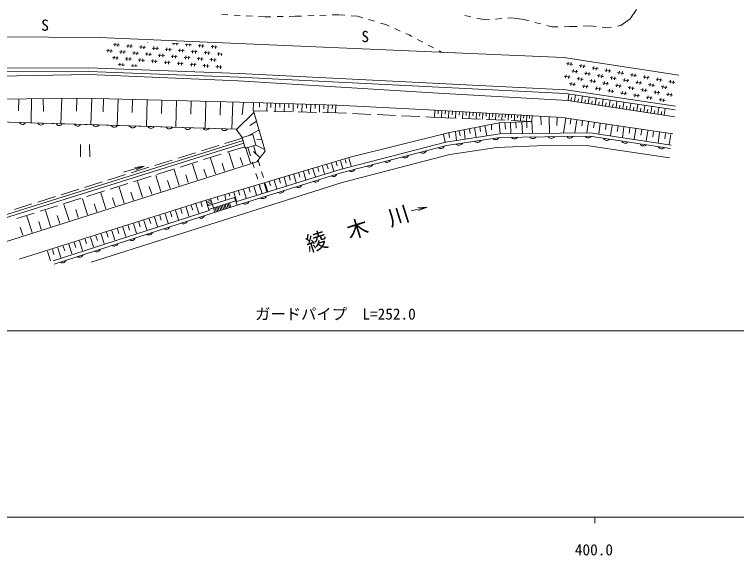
# Model space of a CAD drawing. Units: millimetres, scale not verified. Extents: x 40000 to 680000, y 20000 to 380000.
# Drawn here: x 373200 to 491136, y 198715 to 287086 of the extents above; entities that cross this region are included whole.
import ezdxf
from ezdxf.enums import TextEntityAlignment as Align

# ---------------------------------------------------------------- set-up
doc = ezdxf.new("R2010")
doc.units = ezdxf.units.MM
doc.header["$LTSCALE"] = 1000
doc.linetypes.add('CHAIN', pattern=[18.5, 12, -1.5, 3.5, -1.5])
for name, color, linetype, lineweight in [('M-BGD', 7, 'Continuous', 13), ('M-BMK', 2, 'CHAIN', 13), ('M-STR-HTXT', 7, 'Continuous', 13), ('M-TTL-BAND', 7, 'Continuous', 13)]:
    doc.layers.add(name, color=color, linetype=linetype, lineweight=lineweight)
doc.layers.add('M-BGD-HTXT', color=7, linetype='Continuous')
doc.styles.add('ＭＳ ゴシック', font='')
doc.styles.get('ＭＳ ゴシック').set_extended_font_data('MS Gothic')

msp = doc.modelspace()

# ---------------------------------------------------------------- linework, layer by layer
at = {"layer": 'M-BGD'}
for p, q in [((473736, 286357), (474805, 287888)), ((407070, 287060), (408069, 287009)), ((409067, 286957), (410066, 286905)), ((411065, 286854), (412063, 286802)), ((413062, 286751), (414131, 286696)), ((414131, 286696), (415087, 286712)), ((416086, 286729), (417086, 286747)), ((418086, 286764), (419042, 286780)), ((419042, 286780), (420099, 286818)), ((421099, 286854), (422098, 286889)), ((423097, 286925), (424097, 286961)), ((425096, 286997), (426154, 287034)), ((426154, 287034), (427179, 286949)), ((428176, 286866), (429202, 286780)), ((429202, 286780), (430090, 286522)), ((446750, 286933), (447726, 286719)), ((431050, 286243), (432010, 285963)), ((432970, 285684), (433858, 285426)), ((433858, 285426), (434393, 285188)), ((448703, 286505), (450119, 286195)), ((450119, 286195), (450780, 286246)), ((451777, 286322), (452774, 286399)), ((453771, 286476), (454432, 286526)), ((454432, 286526), (456380, 286272)), ((456380, 286272), (457245, 286045)), ((458213, 285791), (459180, 285537)), ((472212, 285256), (473736, 286357)), ((435306, 284782), (436220, 284376)), ((460147, 285282), (461013, 285055)), ((461013, 285055), (461970, 285071)), ((462970, 285088), (463927, 285104)), ((463927, 285104), (465089, 285144)), ((466088, 285178), (467249, 285218)), ((467249, 285218), (468210, 285105)), ((469203, 284989), (470164, 284876)), ((470164, 284876), (470697, 284975)), ((471680, 285157), (472212, 285256)), ((354338, 283505), (387034, 283333)), ((387034, 283333), (462853, 280029)), ((437134, 283970), (437668, 283732)), ((437668, 283732), (438128, 283488)), ((389380, 282154), (390376, 282066)), ((389651, 282381), (389607, 281883)), ((390149, 282337), (390105, 281839)), ((391493, 281969), (392489, 281882)), ((391764, 282196), (391720, 281698)), ((392262, 282152), (392219, 281654)), ((393877, 282011), (393834, 281513)), ((394375, 281968), (394332, 281469)), ((394990, 282559), (394983, 282477)), ((398982, 282378), (399978, 282291)), ((399234, 282389), (399209, 282107)), ((399734, 282368), (399707, 282064)), ((401095, 282193), (402091, 282106)), ((401356, 282303), (401322, 281923)), ((401856, 282283), (401821, 281879)), ((403208, 282008), (404205, 281921)), ((403478, 282218), (403436, 281738)), ((403977, 282192), (403934, 281694)), ((405593, 282051), (405549, 281553)), ((406091, 282007), (406047, 281509)), ((439010, 283018), (439893, 282548)), ((440776, 282078), (441659, 281609)), ((388231, 281189), (389227, 281102)), ((388502, 281417), (388458, 280919)), ((389000, 281373), (388956, 280875)), ((390344, 281005), (391340, 280917)), ((390615, 281232), (390571, 280734)), ((391113, 281188), (391069, 280690)), ((392457, 280820), (393454, 280732)), ((392728, 281047), (392685, 280549)), ((393226, 281003), (393183, 280505)), ((393606, 281784), (394603, 281697)), ((394841, 280862), (394798, 280364)), ((395340, 280818), (395296, 280320)), ((395720, 281599), (396716, 281512)), ((395990, 281826), (395947, 281328)), ((396489, 281783), (396445, 281285)), ((397833, 281414), (398829, 281327)), ((398104, 281641), (398060, 281143)), ((398602, 281598), (398558, 281100)), ((399946, 281229), (400942, 281142)), ((400217, 281456), (400173, 280958)), ((400715, 281413), (400672, 280915)), ((402059, 281044), (403056, 280957)), ((402330, 281272), (402287, 280773)), ((402828, 281228), (402785, 280730)), ((404173, 280859), (405169, 280772)), ((404443, 281087), (404400, 280589)), ((404942, 281043), (404898, 280545)), ((405322, 281824), (406318, 281736)), ((406557, 280902), (406513, 280404)), ((407042, 280710), (407011, 280360)), ((442541, 281139), (443000, 280894)), ((389195, 280040), (390191, 279953)), ((389466, 280268), (389422, 279770)), ((389964, 280224), (389920, 279726)), ((391308, 279855), (392304, 279768)), ((391579, 280083), (391536, 279585)), ((392077, 280039), (392034, 279541)), ((393422, 279671), (394418, 279583)), ((393692, 279898), (393649, 279400)), ((394190, 279854), (394147, 279356)), ((394571, 280635), (395567, 280548)), ((395806, 279713), (395762, 279215)), ((396304, 279669), (396260, 279171)), ((396684, 280450), (397680, 280363)), ((396955, 280677), (396911, 280179)), ((397453, 280634), (397409, 280135)), ((397919, 279528), (397875, 279030)), ((398797, 280265), (399793, 280178)), ((399068, 280492), (399024, 279994)), ((399566, 280449), (399522, 279951)), ((400910, 280080), (401907, 279993)), ((401181, 280307), (401138, 279809)), ((401679, 280264), (401636, 279766)), ((403024, 279895), (404020, 279808)), ((403294, 280122), (403251, 279624)), ((403793, 280079), (403749, 279581)), ((405137, 279710), (406133, 279623)), ((405408, 279938), (405364, 279439)), ((405906, 279894), (405862, 279396)), ((406286, 280675), (407111, 280602)), ((462853, 280029), (481719, 277147)), ((385318, 278350), (371886, 278326)), ((409882, 277418), (385318, 278350)), ((390159, 278891), (391155, 278804)), ((390430, 279119), (390393, 278690)), ((390928, 279075), (390893, 278669)), ((392272, 278706), (393269, 278619)), ((392543, 278934), (392514, 278599)), ((393041, 278890), (393014, 278578)), ((395535, 279486), (396531, 279399)), ((397648, 279301), (398644, 279214)), ((398417, 279484), (398373, 278986)), ((399761, 279116), (400757, 279029)), ((400032, 279343), (399989, 278845)), ((400530, 279300), (400487, 278802)), ((401875, 278931), (402871, 278844)), ((402145, 279158), (402102, 278660)), ((402643, 279115), (402600, 278617)), ((403988, 278746), (404984, 278659)), ((404259, 278973), (404215, 278475)), ((404757, 278930), (404713, 278432)), ((406101, 278561), (407097, 278474)), ((406372, 278789), (406328, 278290)), ((406870, 278745), (406826, 278247)), ((463359, 279100), (464344, 278927)), ((463649, 279303), (463562, 278811)), ((464141, 279216), (464055, 278724)), ((465448, 278732), (466433, 278558)), ((465738, 278935), (465651, 278442)), ((466230, 278848), (466144, 278356)), ((467538, 278364), (468522, 278190)), ((467827, 278566), (467740, 278074)), ((468320, 278480), (468233, 277987)), ((354265, 276718), (385460, 277254)), ((385307, 277750), (371887, 277726)), ((409856, 276819), (385307, 277750)), ((385460, 277254), (409746, 276267)), ((463272, 274795), (409882, 277418)), ((463281, 277214), (463194, 276722)), ((464220, 277872), (465204, 277698)), ((464509, 278074), (464422, 277582)), ((465002, 277988), (464915, 277495)), ((466309, 277503), (467294, 277330)), ((466598, 277706), (466512, 277214)), ((467091, 277619), (467004, 277127)), ((468687, 277338), (468601, 276845)), ((469180, 277251), (469093, 276759)), ((469627, 277995), (470611, 277822)), ((469916, 278198), (469829, 277706)), ((470409, 278111), (470322, 277619)), ((471716, 277627), (472700, 277453)), ((472005, 277830), (471918, 277337)), ((472498, 277743), (472411, 277251)), ((473805, 277259), (474790, 277085)), ((474094, 277461), (474008, 276969)), ((474587, 277375), (474500, 276882)), ((409746, 276267), (442414, 274247)), ((463213, 274197), (409856, 276819)), ((462991, 277011), (463976, 276838)), ((463773, 277127), (463686, 276635)), ((464141, 275985), (464054, 275493)), ((465080, 276643), (466065, 276469)), ((465370, 276846), (465283, 276353)), ((465862, 276759), (465775, 276267)), ((467169, 276275), (468154, 276101)), ((467459, 276477), (467372, 275985)), ((467951, 276391), (467864, 275898)), ((468398, 277135), (469383, 276961)), ((469548, 276109), (469461, 275617)), ((470040, 276022), (469953, 275530)), ((470487, 276767), (471472, 276593)), ((470777, 276969), (470690, 276477)), ((471269, 276883), (471182, 276390)), ((472576, 276398), (473561, 276225)), ((472866, 276601), (472779, 276109)), ((473358, 276514), (473271, 276022)), ((474665, 276030), (475650, 275856)), ((474955, 276233), (474868, 275740)), ((475447, 276146), (475360, 275653)), ((475894, 276890), (476879, 276717)), ((476183, 277093), (476097, 276601)), ((476676, 277006), (476589, 276514)), ((477983, 276522), (478968, 276348)), ((478273, 276725), (478186, 276232)), ((478765, 276638), (478678, 276145)), ((480072, 276153), (481057, 275980)), ((480362, 276356), (480275, 275864)), ((480854, 276269), (480767, 275777)), ((481179, 272080), (463272, 274795)), ((463851, 275783), (464836, 275609)), ((464633, 275899), (464547, 275406)), ((465940, 275414), (466925, 275241)), ((466230, 275617), (466143, 275125)), ((466722, 275530), (466636, 275038)), ((468030, 275046), (469014, 274872)), ((468319, 275249), (468232, 274756)), ((468812, 275162), (468725, 274669)), ((469258, 275906), (470243, 275733)), ((470408, 274880), (470321, 274388)), ((471347, 275538), (472332, 275364)), ((471637, 275741), (471550, 275248)), ((472129, 275654), (472043, 275161)), ((473436, 275169), (474421, 274996)), ((473726, 275372), (473639, 274880)), ((474218, 275285), (474132, 274793)), ((475526, 274801), (476510, 274627)), ((475815, 275004), (475728, 274512)), ((476308, 274917), (476221, 274425)), ((476754, 275661), (477739, 275488)), ((477044, 275864), (476957, 275372)), ((477536, 275777), (477449, 275285)), ((478843, 275293), (479828, 275119)), ((479133, 275496), (479046, 275004)), ((479625, 275409), (479539, 274917)), ((442414, 274247), (463553, 273045)), ((481089, 271486), (463213, 274197)), ((463618, 273085), (463768, 274066)), ((464672, 272923), (464822, 273905)), ((465799, 272750), (465950, 273733)), ((470119, 274677), (471103, 274504)), ((470901, 274793), (470814, 274301)), ((472208, 274309), (473192, 274135)), ((472497, 274512), (472410, 274020)), ((472990, 274425), (472903, 273933)), ((474297, 273941), (475282, 273767)), ((474586, 274144), (474500, 273651)), ((475079, 274057), (474992, 273564)), ((476675, 273775), (476589, 273283)), ((477168, 273688), (477081, 273196)), ((477615, 274433), (478599, 274259)), ((477904, 274636), (477817, 274143)), ((478397, 274549), (478310, 274056)), ((479704, 274064), (480689, 273891)), ((479993, 274267), (479906, 273775)), ((480486, 274180), (480399, 273688)), ((366410, 273229), (384345, 273437)), ((373928, 273258), (373863, 271321)), ((375992, 273278), (375943, 269372)), ((377867, 273323), (377933, 271240)), ((380923, 273351), (380752, 269225)), ((383385, 273388), (383353, 271288)), ((384345, 273437), (412098, 272684)), ((385820, 273397), (385703, 269078)), ((387748, 273344), (387690, 271208)), ((390114, 273280), (389996, 268947)), ((392491, 273216), (392433, 271067)), ((394869, 273151), (394752, 268802)), ((397260, 273086), (397201, 270925)), ((399651, 273021), (399533, 268657)), ((402054, 272956), (401995, 270781)), ((404459, 272891), (404340, 268510)), ((406875, 272825), (406816, 270638)), ((408850, 272772), (408731, 268376)), ((410584, 272684), (410388, 270682)), ((412098, 272684), (425853, 272277)), ((412260, 272635), (412211, 271333)), ((413233, 272642), (413233, 271969)), ((414459, 272539), (414422, 271323)), ((415070, 272520), (415051, 271912)), ((415812, 272498), (415775, 271288)), ((416548, 272476), (416530, 271874)), ((417283, 272454), (417247, 271257)), ((463553, 273045), (481060, 270342)), ((464109, 273009), (464184, 273500)), ((465235, 272837), (465311, 273328)), ((466363, 272664), (466439, 273155)), ((466927, 272577), (467078, 273561)), ((467492, 272491), (467567, 272983)), ((468057, 272404), (468208, 273389)), ((468622, 272318), (468697, 272810)), ((469187, 272231), (469338, 273217)), ((469752, 272144), (469828, 272637)), ((470318, 272058), (470469, 273044)), ((470884, 271971), (470960, 272464)), ((471450, 271884), (471602, 272871)), ((472584, 271710), (472735, 272699)), ((473718, 271536), (473869, 272526)), ((476386, 273572), (477371, 273399)), ((478475, 273204), (479460, 273030)), ((478765, 273407), (478678, 272914)), ((479257, 273320), (479170, 272828)), ((412225, 271330), (414560, 271277)), ((414175, 264783), (412225, 271330)), ((418012, 272432), (417994, 271836)), ((418741, 272410), (418705, 271225)), ((419463, 272388), (419445, 271799)), ((420185, 272367), (420149, 271194)), ((420900, 272345), (420882, 271762)), ((421614, 272324), (421579, 271164)), ((422323, 272303), (422305, 271726)), ((423031, 272281), (422996, 271133)), ((423733, 272260), (423715, 271689)), ((424434, 272239), (424399, 271103)), ((425129, 272218), (425112, 271653)), ((425697, 272201), (425662, 271071)), ((425853, 272277), (441929, 271428)), ((441881, 271387), (441821, 270344)), ((441929, 271428), (462669, 270281)), ((442406, 271357), (442376, 270835)), ((442995, 271323), (442935, 270288)), ((443577, 271290), (443547, 270776)), ((444157, 271256), (444098, 270237)), ((472017, 271797), (472093, 272291)), ((473151, 271623), (473226, 272118)), ((474285, 271449), (474361, 271944)), ((474853, 271362), (475005, 272353)), ((475421, 271275), (475497, 271771)), ((475989, 271188), (476141, 272179)), ((476558, 271101), (476634, 271597)), ((477127, 271014), (477279, 272006)), ((477696, 270927), (477772, 271423)), ((478265, 270839), (478417, 271832)), ((479332, 270676), (479484, 271669)), ((412276, 271089), (409493, 268322)), ((415560, 271255), (418559, 271188)), ((419559, 271166), (422558, 271099)), ((423558, 271077), (425894, 271024)), ((425894, 271024), (427424, 270953)), ((428423, 270907), (431420, 270768)), ((432419, 270722), (435416, 270583)), ((436415, 270537), (439412, 270398)), ((440410, 270352), (441941, 270281)), ((441941, 270281), (445326, 270139)), ((444730, 271224), (444701, 270718)), ((445303, 271191), (445244, 270186)), ((445867, 271159), (445839, 270660)), ((446325, 270098), (449323, 269973)), ((446431, 271127), (446374, 270136)), ((446988, 271095), (446960, 270603)), ((447544, 271063), (447488, 270087)), ((448093, 271032), (448065, 270547)), ((448641, 271000), (448585, 270039)), ((449181, 270970), (449154, 270492)), ((449721, 270939), (449666, 269991)), ((450254, 270908), (450227, 270438)), ((450786, 270878), (450732, 269944)), ((451312, 270848), (451285, 270384)), ((451836, 270818), (451783, 269898)), ((452354, 270788), (452328, 270331)), ((452871, 270759), (452819, 269852)), ((453381, 270730), (453355, 270279)), ((453891, 270701), (453839, 269807)), ((454394, 270672), (454368, 270228)), ((454896, 270643), (454845, 269762)), ((455392, 270615), (455367, 270178)), ((455887, 270587), (455837, 269719)), ((456376, 270559), (456351, 270128)), ((456863, 270531), (456814, 269675)), ((457345, 270503), (457320, 270079)), ((457773, 270479), (457723, 269630)), ((459182, 270448), (459214, 269081)), ((460516, 270367), (460581, 267714)), ((461851, 270302), (461802, 268967)), ((462669, 270281), (480733, 267577)), ((463256, 270129), (462885, 267706)), ((478835, 270752), (478911, 271249)), ((369577, 269577), (386865, 269038)), ((409432, 268355), (369597, 269569)), ((386865, 269038), (409443, 268359)), ((411658, 268924), (412683, 269575)), ((452356, 269396), (444031, 267765)), ((450013, 268948), (450339, 267255)), ((450322, 269931), (453319, 269806)), ((451136, 269127), (451136, 268264)), ((457703, 269623), (452356, 269396)), ((452389, 269371), (452536, 267564)), ((453310, 269436), (453375, 268351)), ((454200, 269458), (454265, 267592)), ((454318, 269764), (457703, 269623)), ((455068, 269480), (455133, 268525)), ((456045, 269534), (456175, 267646)), ((456902, 269545), (456880, 268579)), ((457716, 269610), (457803, 267657)), ((464081, 270003), (463955, 269176)), ((465039, 269856), (464714, 267730)), ((465999, 269709), (465872, 268881)), ((466959, 269562), (466682, 267755)), ((467921, 269415), (467794, 268584)), ((468883, 269267), (468629, 267604)), ((469847, 269120), (469720, 268287)), ((470812, 268972), (470556, 267305)), ((410395, 267014), (409432, 268355)), ((411479, 267313), (413139, 268192)), ((444031, 267765), (428050, 263756)), ((444170, 267776), (444267, 266995)), ((445211, 267923), (445374, 266523)), ((445846, 268085), (446009, 267288)), ((446627, 268264), (446839, 266718)), ((447523, 268427), (447620, 267630)), ((448353, 268590), (448597, 267027)), ((449232, 268769), (449297, 267971)), ((452452, 267571), (467225, 267762)), ((467225, 267762), (480430, 265753)), ((471778, 268824), (471650, 267990)), ((472745, 268676), (472489, 267005)), ((473713, 268528), (473585, 267691)), ((474682, 268379), (474425, 266704)), ((475653, 268231), (475524, 267392)), ((476624, 268082), (476367, 266403)), ((477596, 267933), (477468, 267092)), ((478570, 267784), (478312, 266101)), ((407555, 266003), (410425, 266902)), ((410395, 267014), (412132, 267486)), ((410871, 265260), (410395, 267014)), ((412609, 265732), (412132, 267486)), ((412765, 266694), (413578, 266645)), ((443291, 267532), (443567, 266230)), ((443650, 266225), (452452, 267571)), ((443766, 265656), (452500, 266991)), ((443766, 265656), (452500, 266991)), ((452500, 266991), (467184, 267182)), ((452500, 266991), (467184, 267182)), ((467184, 267182), (480343, 265180)), ((467184, 267182), (480343, 265180)), ((479545, 267635), (479416, 266792)), ((480386, 267506), (480128, 265821)), ((352333, 247796), (410655, 266058)), ((369376, 253604), (410537, 266493)), ((383978, 265819), (384001, 263820)), ((385501, 263837), (385478, 265836)), ((403738, 264807), (406601, 265704)), ((407915, 264573), (410810, 265486)), ((410871, 265260), (412609, 265732)), ((411766, 262853), (410953, 265407)), ((411755, 263986), (411323, 265383)), ((412686, 264258), (412259, 265637)), ((412651, 265750), (414164, 264953)), ((426387, 261790), (443650, 266225)), ((426545, 261232), (443766, 265656)), ((426545, 261232), (443766, 265656)), ((451981, 265338), (459876, 265681)), ((459876, 265681), (466999, 265638)), ((466999, 265638), (480171, 263665)), ((399920, 263612), (402783, 264509)), ((404100, 263371), (406961, 264273)), ((409012, 261977), (408198, 264533)), ((412260, 264709), (413286, 263748)), ((412802, 263038), (414175, 264783)), ((426707, 259617), (444300, 264237)), ((444300, 264237), (451981, 265338)), ((363944, 247491), (412802, 263038)), ((396103, 262417), (398966, 263313)), ((400285, 262168), (403146, 263070)), ((406049, 261034), (405233, 263596)), ((428050, 263756), (405905, 257210)), ((410490, 262447), (410084, 263724)), ((412346, 262076), (412051, 263031)), ((413278, 262348), (412982, 263303)), ((426472, 263192), (426839, 261936)), ((427203, 263406), (427385, 262783)), ((427830, 263590), (428194, 262344)), ((391008, 261318), (394361, 262294)), ((392286, 261221), (395149, 262118)), ((394385, 262300), (392877, 262107)), ((394385, 262300), (393021, 261629)), ((396470, 260965), (399331, 261867)), ((403079, 260090), (402262, 262657)), ((404564, 260562), (404156, 261844)), ((407530, 261506), (407123, 262785)), ((421960, 261870), (422344, 260555)), ((422723, 262094), (422914, 261441)), ((423486, 262317), (423864, 261022)), ((424238, 262537), (424426, 261895)), ((424990, 262758), (425362, 261483)), ((425731, 262975), (425916, 262342)), ((388469, 260026), (391332, 260923)), ((392655, 259762), (395516, 260664)), ((397122, 258195), (396302, 260773)), ((400104, 259143), (399285, 261716)), ((401592, 259617), (401183, 260902)), ((409378, 256474), (426387, 261790)), ((409553, 255921), (426545, 261232)), ((409553, 255921), (426545, 261232)), ((412938, 260165), (412642, 261121)), ((413869, 260437), (413573, 261392)), ((418044, 260722), (418243, 260039)), ((418840, 260956), (419236, 259601)), ((419626, 261186), (419823, 260514)), ((420411, 261416), (420801, 260081)), ((421186, 261643), (421380, 260981)), ((384652, 258831), (387514, 259727)), ((385749, 246654), (426707, 259617)), ((388840, 258560), (391701, 259462)), ((394134, 257244), (393312, 259828)), ((398613, 258669), (398203, 259957)), ((413987, 259533), (414401, 258115)), ((414591, 258103), (414165, 259482)), ((414808, 259774), (415014, 259070)), ((415628, 260014), (416037, 258617)), ((416438, 260251), (416640, 259558)), ((417246, 260488), (417648, 259113)), ((380834, 257635), (383697, 258532)), ((391140, 256292), (390316, 258882)), ((395628, 257720), (395218, 259010)), ((409775, 258299), (409990, 257562)), ((410631, 258550), (411059, 257088)), ((411477, 258798), (411689, 258072)), ((412321, 259045), (412742, 257605)), ((413155, 259289), (413364, 258575)), ((413666, 257814), (413233, 259210)), ((377017, 256440), (379880, 257337)), ((385025, 257357), (387886, 258259)), ((388140, 255338), (387314, 257933)), ((389640, 255815), (389228, 257111)), ((392637, 256768), (392226, 258062)), ((409152, 257189), (404778, 255804)), ((405905, 257210), (405239, 256999)), ((406333, 257279), (406456, 256780)), ((407556, 257663), (407737, 256766)), ((408265, 257865), (408402, 257402)), ((409033, 258082), (409463, 256609)), ((409553, 255921), (409152, 257189)), ((373200, 255245), (376063, 256141)), ((404476, 256758), (373959, 247098)), ((381210, 256154), (384071, 257056)), ((382121, 253423), (381291, 256029)), ((385133, 254381), (384306, 256982)), ((386637, 254859), (386224, 256158)), ((402832, 256129), (403308, 254627)), ((403653, 256471), (403885, 255665)), ((405239, 256999), (404476, 256758)), ((404476, 256758), (405006, 255085)), ((405314, 256761), (404552, 256519)), ((405390, 256522), (404627, 256281)), ((405465, 256284), (404703, 256042)), ((409327, 256636), (404953, 255251)), ((405239, 256999), (405716, 255493)), ((407146, 255945), (407372, 255230)), ((407384, 256021), (407611, 255306)), ((407623, 256096), (407849, 255381)), ((407861, 256172), (408087, 255457)), ((408099, 256247), (408326, 255532)), ((408338, 256323), (408564, 255607)), ((377395, 254951), (380257, 255853)), ((379102, 252462), (378270, 255075)), ((379502, 246866), (405006, 255085)), ((383627, 253902), (383213, 255204)), ((398663, 254808), (398903, 254050)), ((399520, 255079), (399999, 253568)), ((400375, 255350), (400614, 254596)), ((401228, 255621), (401705, 254116)), ((402079, 255891), (402317, 255140)), ((409553, 255921), (405179, 254536)), ((405716, 255493), (405942, 254778)), ((405954, 255568), (406180, 254853)), ((406192, 255644), (406419, 254928)), ((406431, 255719), (406657, 255004)), ((406669, 255794), (406896, 255079)), ((406908, 255870), (407134, 255155)), ((440530, 255620), (437999, 254992)), ((440621, 255633), (439103, 255552)), ((440621, 255633), (439211, 255064)), ((373581, 253749), (376442, 254651)), ((376076, 251500), (375243, 254118)), ((379680, 246314), (405179, 254536)), ((379680, 246314), (405179, 254536)), ((380611, 252943), (380196, 254247)), ((395221, 253716), (395462, 252953)), ((396084, 253990), (396567, 252466)), ((396945, 254263), (397186, 253503)), ((397806, 254536), (398287, 253018)), ((377589, 251981), (377173, 253289)), ((391751, 252616), (391995, 251846)), ((392622, 252892), (393108, 251356)), ((393489, 253167), (393732, 252401)), ((394356, 253442), (394841, 251912)), ((374561, 251018), (374144, 252328)), ((387376, 251228), (387869, 249675)), ((388254, 251507), (388500, 250731)), ((389132, 251785), (389622, 250237)), ((390006, 252062), (390251, 251290)), ((390880, 252339), (391368, 250798)), ((383845, 250109), (384342, 248543)), ((384730, 250389), (384978, 249608)), ((385614, 250670), (386109, 249110)), ((386496, 250949), (386742, 250171)), ((380287, 248980), (380787, 247402)), ((381178, 249263), (381428, 248475)), ((382070, 249546), (382568, 247973)), ((382958, 249827), (383206, 249043)), ((378600, 248445), (379101, 246864)), ((379392, 248697), (379643, 247906))]:
    msp.add_line(p, q, dxfattribs=at)
for centre, radius, start, end in [((374525, 269689), 567, 206.28697, 330.142), ((377524, 269596), 567, 206.28697, 330.142), ((380522, 269502), 567, 206.28697, 330.142), ((383521, 269409), 567, 206.28697, 330.142), ((386519, 269315), 566, 206.26996, 330.17786), ((389517, 269225), 567, 206.35189, 330.20692), ((392516, 269135), 567, 206.35189, 330.20692), ((395515, 269045), 567, 206.35189, 330.20692), ((398513, 268955), 567, 206.35189, 330.20692), ((401512, 268864), 567, 206.35189, 330.20692), ((404511, 268774), 567, 206.35189, 330.20692), ((407509, 268684), 567, 206.35189, 330.20692), ((451782, 267267), 631, 225.82192, 331.55758), ((454844, 267402), 631, 217.87623, 323.61189), ((457861, 267442), 631, 217.87623, 323.61189), ((460878, 267481), 631, 217.87623, 323.61189), ((463895, 267520), 631, 217.87623, 323.61189), ((466927, 267621), 682, 221.17477, 315.92344), ((469960, 267145), 631, 208.47963, 314.21529), ((442815, 265805), 631, 231.54104, 337.2767), ((445817, 266355), 631, 225.82192, 331.55758), ((448799, 266811), 631, 225.82192, 331.55758), ((472943, 266691), 631, 208.47963, 314.21529), ((475926, 266237), 631, 208.47963, 314.21529), ((478909, 265783), 631, 208.47963, 314.21529), ((439892, 265054), 631, 231.54104, 337.2767), ((434048, 263553), 631, 231.54104, 337.2767), ((436970, 264303), 631, 231.54104, 337.2767), ((431125, 262802), 631, 231.54104, 337.2767), ((425279, 261235), 631, 234.49001, 340.22566), ((428203, 262051), 631, 231.54104, 337.2767), ((422399, 260335), 631, 234.49001, 340.22566), ((416639, 258535), 631, 234.49001, 340.22566), ((419519, 259435), 631, 234.49001, 340.22566), ((413759, 257634), 631, 234.49001, 340.22566), ((410880, 256734), 631, 234.49001, 340.22566), ((403650, 254429), 617, 234.38767, 341.35742), ((397984, 252602), 617, 234.38767, 341.35742), ((400817, 253515), 617, 234.38767, 341.35742), ((395150, 251688), 617, 234.38767, 341.35742), ((392317, 250774), 617, 234.38767, 341.35742), ((389484, 249861), 617, 234.38767, 341.35742), ((383817, 248034), 617, 234.38767, 341.35742), ((386651, 248947), 617, 234.38767, 341.35742), ((380984, 247120), 617, 234.38767, 341.35742)]:
    msp.add_arc(centre, radius, start, end, dxfattribs=at)
at = {"layer": 'M-BMK'}
msp.add_open_spline([(469013, 303891), (473277, 303293), (477566, 302855), (481804, 302097), (486187, 301312), (490534, 300319), (494857, 299251), (498702, 298302), (502513, 297217), (506309, 296086), (511904, 294419), (517428, 292526), (522990, 290751), (530526, 288345), (538107, 286076), (545604, 283549), (549244, 282321), (552843, 280972), (556462, 279684)], degree=3, knots=[0, 0, 0, 0, 1, 1, 1, 2, 2, 2, 3, 3, 3, 4, 4, 4, 5, 5, 5, 6, 6, 6, 6], dxfattribs=at)
at = {"layer": 'M-STR-HTXT'}
msp.add_line((307090, 235423), (541789, 235423), dxfattribs=at)
at = {"layer": 'M-TTL-BAND'}
for p, q in [((40000, 205000), (579000, 205000)), ((468000, 205000), (468000, 204000))]:
    msp.add_line(p, q, dxfattribs=at)

# ---------------------------------------------------------------- texts
at = {"layer": 'M-BGD', "style": 'ＭＳ ゴシック'}
for p in [(377579, 286250), (429862, 284396)]:
    msp.add_text('S', height=1833, dxfattribs=at).set_placement(p, align=Align.TOP_LEFT)
at = {"layer": 'M-BGD-HTXT', "style": 'ＭＳ ゴシック'}
msp.add_text('綾\u3000木\u3000川', height=2566, rotation=17.557, dxfattribs=at).set_placement((421497, 247500), align=Align.BOTTOM_LEFT)
at = {"layer": 'M-STR-HTXT', "style": 'ＭＳ ゴシック'}
msp.add_text('ガードパイプ\u3000L=252.0', height=1833, dxfattribs=at).set_placement((412515, 239074), align=Align.TOP_LEFT)
at = {"layer": 'M-TTL-BAND', "style": 'ＭＳ ゴシック'}
msp.add_text('400.0', height=1833, dxfattribs=at).set_placement((467844, 198195), align=Align.BOTTOM_CENTER)

doc.saveas('drawing.dxf')
